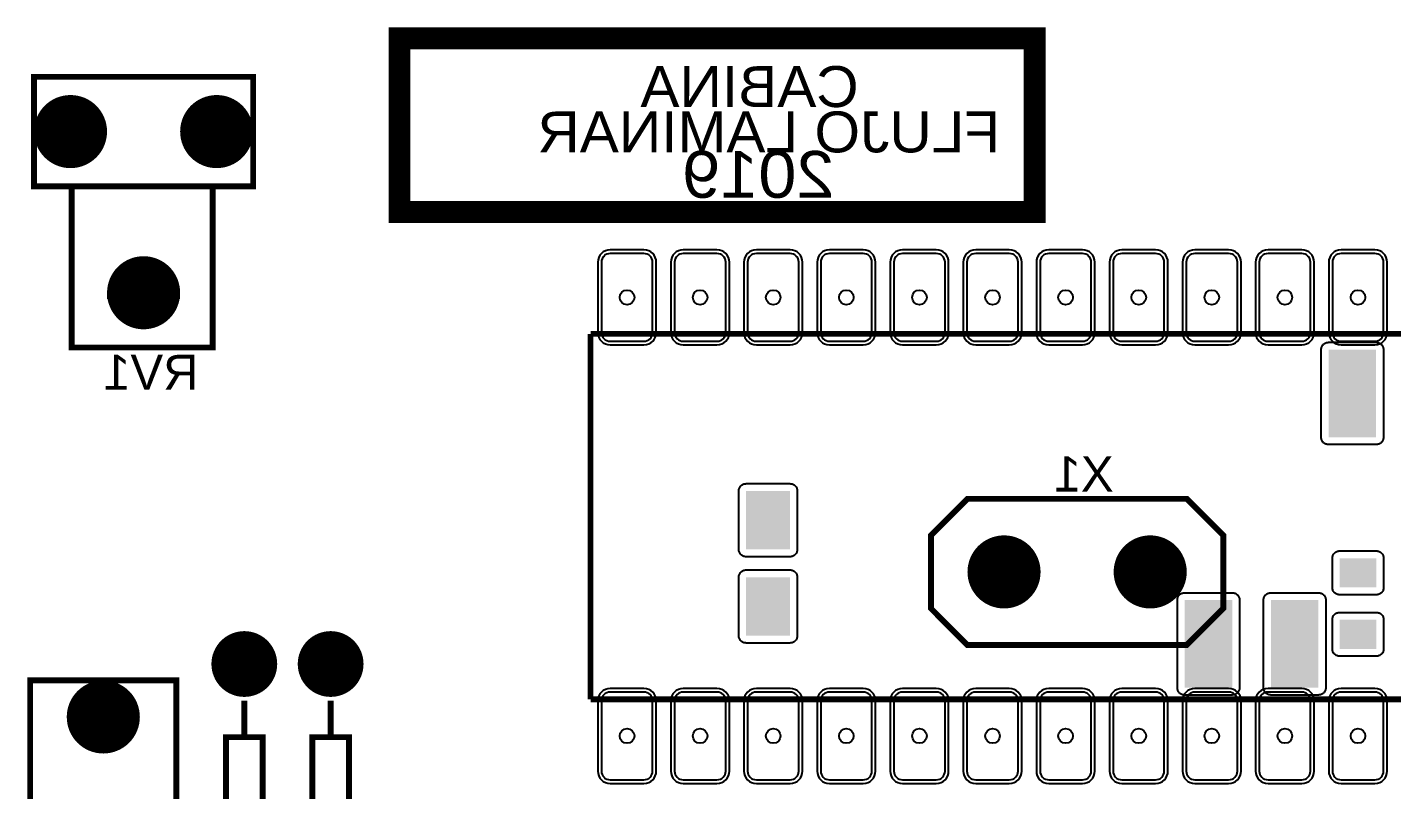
# Model space of a CAD drawing. Header units: inches. Extents: x -2.86 to 2.86, y -1.73 to 1.73.
# Drawn here: x -0.878 to 0.989, y -0.551 to 0.491 of the extents above; entities that cross this region are included whole.
import ezdxf

# ---------------------------------------------------------------- set-up
doc = ezdxf.new("R2010")
doc.units = ezdxf.units.IN
doc.layers.get('0').update_dxf_attribs({"linetype": 'CONTINUOUS'})

# ---------------------------------------------------------------- blocks, each defined once
blk = doc.blocks.new('RPAD')
blk.add_trace([(-0.5, -0.5), (-0.5, 0.5), (0.5, -0.5), (0.5, 0.5)])
blk = doc.blocks.new('EPAD')
at = {"const_width": 0.5}
blk.add_lwpolyline([(-0.25, 0, 1), (0.25, 0, 1)], format="xyb", close=True, dxfattribs=at)

msp = doc.modelspace()

# ---------------------------------------------------------------- linework, layer by layer
for points, const_width in [([(-0.368409, 0.238724), (0.50074, 0.238724), (0.50074, 0.476496), (-0.368409, 0.476496), (-0.368409, 0.238724)], 0.03), ([(-0.368409, 0.238724), (0.50074, 0.238724), (0.50074, 0.476496), (-0.368409, 0.476496), (-0.368409, 0.238724)], 0.03), ([(-0.368409, 0.238724), (0.50074, 0.238724), (0.50074, 0.476496), (-0.368409, 0.476496), (-0.368409, 0.238724)], 0.03), ([(-0.868504, 0.273819), (-0.568504, 0.273819), (-0.568504, 0.423819), (-0.868504, 0.423819), (-0.868504, 0.273819)], 0.008), ([(-0.868504, 0.273819), (-0.568504, 0.273819), (-0.568504, 0.423819), (-0.868504, 0.423819), (-0.868504, 0.273819)], 0.008), ([(-0.868504, 0.273819), (-0.568504, 0.273819), (-0.568504, 0.423819), (-0.868504, 0.423819), (-0.868504, 0.273819)], 0.008), ([(-0.816929, 0.053543), (-0.624016, 0.053543), (-0.624016, 0.274016), (-0.816929, 0.274016), (-0.816929, 0.053543)], 0.008), ([(-0.816929, 0.053543), (-0.624016, 0.053543), (-0.624016, 0.274016), (-0.816929, 0.274016), (-0.816929, 0.053543)], 0.008), ([(-0.816929, 0.053543), (-0.624016, 0.053543), (-0.624016, 0.274016), (-0.816929, 0.274016), (-0.816929, 0.053543)], 0.008), ([(-0.768504, 0.123819), (-0.668504, 0.123819)], 0.008), ([(-0.768504, 0.123819), (-0.668504, 0.123819)], 0.008), ([(-0.768504, 0.123819), (-0.668504, 0.123819)], 0.008), ([(-0.107087, 0.072047), (-0.107087, -0.427953)], 0.008), ([(1.892913, 0.072047), (-0.107087, 0.072047)], 0.008), ([(-0.107087, 0.072047), (-0.107087, -0.427953)], 0.008), ([(1.892913, 0.072047), (-0.107087, 0.072047)], 0.008), ([(-0.107087, 0.072047), (-0.107087, -0.427953)], 0.008), ([(1.892913, 0.072047), (-0.107087, 0.072047)], 0.008), ([(0.708661, -0.153543), (0.408661, -0.153543), (0.358661, -0.203543), (0.358661, -0.303543), (0.408661, -0.353543), (0.708661, -0.353543), (0.758661, -0.303543), (0.758661, -0.203543), (0.708661, -0.153543)], 0.008), ([(0.708661, -0.153543), (0.408661, -0.153543), (0.358661, -0.203543), (0.358661, -0.303543), (0.408661, -0.353543), (0.708661, -0.353543), (0.758661, -0.303543), (0.758661, -0.203543), (0.708661, -0.153543)], 0.008), ([(0.708661, -0.153543), (0.408661, -0.153543), (0.358661, -0.203543), (0.358661, -0.303543), (0.408661, -0.353543), (0.708661, -0.353543), (0.758661, -0.303543), (0.758661, -0.203543), (0.708661, -0.153543)], 0.008), ([(-0.873622, -0.901969), (-0.673622, -0.901969), (-0.673622, -0.401969), (-0.873622, -0.401969), (-0.873622, -0.901969)], 0.008), ([(-0.873622, -0.901969), (-0.673622, -0.901969), (-0.673622, -0.401969), (-0.873622, -0.401969), (-0.873622, -0.901969)], 0.008), ([(-0.873622, -0.901969), (-0.673622, -0.901969), (-0.673622, -0.401969), (-0.873622, -0.401969), (-0.873622, -0.901969)], 0.008), ([(-0.580709, -0.429528), (-0.580709, -0.479528)], 0.008), ([(-0.580709, -0.429528), (-0.580709, -0.479528)], 0.008), ([(-0.580709, -0.429528), (-0.580709, -0.479528)], 0.008), ([(-0.462598, -0.479528), (-0.462598, -0.429528)], 0.008), ([(-0.462598, -0.479528), (-0.462598, -0.429528)], 0.008), ([(-0.462598, -0.479528), (-0.462598, -0.429528)], 0.008), ([(1.892913, -0.427953), (-0.107087, -0.427953)], 0.008), ([(1.892913, -0.427953), (-0.107087, -0.427953)], 0.008), ([(1.892913, -0.427953), (-0.107087, -0.427953)], 0.008), ([(-0.605709, -0.779528), (-0.555709, -0.779528), (-0.555709, -0.479528), (-0.605709, -0.479528), (-0.605709, -0.779528)], 0.008), ([(-0.605709, -0.779528), (-0.555709, -0.779528), (-0.555709, -0.479528), (-0.605709, -0.479528), (-0.605709, -0.779528)], 0.008), ([(-0.605709, -0.779528), (-0.555709, -0.779528), (-0.555709, -0.479528), (-0.605709, -0.479528), (-0.605709, -0.779528)], 0.008), ([(-0.487598, -0.779528), (-0.437598, -0.779528), (-0.437598, -0.479528), (-0.487598, -0.479528), (-0.487598, -0.779528)], 0.008), ([(-0.487598, -0.779528), (-0.437598, -0.779528), (-0.437598, -0.479528), (-0.487598, -0.479528), (-0.487598, -0.779528)], 0.008), ([(-0.487598, -0.779528), (-0.437598, -0.779528), (-0.437598, -0.479528), (-0.487598, -0.479528), (-0.487598, -0.779528)], 0.008)]:
    msp.add_lwpolyline(points, dxfattribs=dict(const_width=const_width))
for points in [[(-0.080087, 0.057047), (-0.034087, 0.057047), (-0.030611, 0.057385), (-0.027396, 0.058359), (-0.024506, 0.059905), (-0.022001, 0.061961), (-0.019944, 0.064466), (-0.018398, 0.067357), (-0.017425, 0.070571), (-0.017087, 0.074047), (-0.017087, 0.170047), (-0.017425, 0.173523), (-0.018398, 0.176737), (-0.019944, 0.179628), (-0.022001, 0.182133), (-0.024506, 0.18419), (-0.027396, 0.185736), (-0.030611, 0.186709), (-0.034087, 0.187047), (-0.080087, 0.187047), (-0.083563, 0.186709), (-0.086777, 0.185736), (-0.089668, 0.18419), (-0.092172, 0.182133), (-0.094229, 0.179628), (-0.095775, 0.176737), (-0.096748, 0.173523), (-0.097087, 0.170047), (-0.097087, 0.074047), (-0.096748, 0.070571), (-0.095775, 0.067357), (-0.094229, 0.064466), (-0.092172, 0.061961), (-0.089668, 0.059905), (-0.086777, 0.058359), (-0.083563, 0.057385), (-0.080087, 0.057047)], [(0.019913, 0.057047), (0.065913, 0.057047), (0.069389, 0.057385), (0.072604, 0.058359), (0.075494, 0.059905), (0.077999, 0.061961), (0.080056, 0.064466), (0.081602, 0.067357), (0.082575, 0.070571), (0.082913, 0.074047), (0.082913, 0.170047), (0.082575, 0.173523), (0.081602, 0.176737), (0.080056, 0.179628), (0.077999, 0.182133), (0.075494, 0.18419), (0.072604, 0.185736), (0.069389, 0.186709), (0.065913, 0.187047), (0.019913, 0.187047), (0.016437, 0.186709), (0.013223, 0.185736), (0.010332, 0.18419), (0.007828, 0.182133), (0.005771, 0.179628), (0.004225, 0.176737), (0.003252, 0.173523), (0.002913, 0.170047), (0.002913, 0.074047), (0.003252, 0.070571), (0.004225, 0.067357), (0.005771, 0.064466), (0.007828, 0.061961), (0.010332, 0.059905), (0.013223, 0.058359), (0.016437, 0.057385), (0.019913, 0.057047)], [(0.119913, 0.057047), (0.165913, 0.057047), (0.169389, 0.057385), (0.172604, 0.058359), (0.175494, 0.059905), (0.177999, 0.061961), (0.180056, 0.064466), (0.181602, 0.067357), (0.182575, 0.070571), (0.182913, 0.074047), (0.182913, 0.170047), (0.182575, 0.173523), (0.181602, 0.176737), (0.180056, 0.179628), (0.177999, 0.182133), (0.175494, 0.18419), (0.172604, 0.185736), (0.169389, 0.186709), (0.165913, 0.187047), (0.119913, 0.187047), (0.116437, 0.186709), (0.113223, 0.185736), (0.110332, 0.18419), (0.107828, 0.182133), (0.105771, 0.179628), (0.104225, 0.176737), (0.103252, 0.173523), (0.102913, 0.170047), (0.102913, 0.074047), (0.103252, 0.070571), (0.104225, 0.067357), (0.105771, 0.064466), (0.107828, 0.061961), (0.110332, 0.059905), (0.113223, 0.058359), (0.116437, 0.057385), (0.119913, 0.057047)], [(0.219913, 0.057047), (0.265913, 0.057047), (0.269389, 0.057385), (0.272604, 0.058359), (0.275494, 0.059905), (0.277999, 0.061961), (0.280056, 0.064466), (0.281602, 0.067357), (0.282575, 0.070571), (0.282913, 0.074047), (0.282913, 0.170047), (0.282575, 0.173523), (0.281602, 0.176737), (0.280056, 0.179628), (0.277999, 0.182133), (0.275494, 0.18419), (0.272604, 0.185736), (0.269389, 0.186709), (0.265913, 0.187047), (0.219913, 0.187047), (0.216437, 0.186709), (0.213223, 0.185736), (0.210332, 0.18419), (0.207828, 0.182133), (0.205771, 0.179628), (0.204225, 0.176737), (0.203252, 0.173523), (0.202913, 0.170047), (0.202913, 0.074047), (0.203252, 0.070571), (0.204225, 0.067357), (0.205771, 0.064466), (0.207828, 0.061961), (0.210332, 0.059905), (0.213223, 0.058359), (0.216437, 0.057385), (0.219913, 0.057047)], [(0.319913, 0.057047), (0.365913, 0.057047), (0.369389, 0.057385), (0.372604, 0.058359), (0.375494, 0.059905), (0.377999, 0.061961), (0.380056, 0.064466), (0.381602, 0.067357), (0.382575, 0.070571), (0.382913, 0.074047), (0.382913, 0.170047), (0.382575, 0.173523), (0.381602, 0.176737), (0.380056, 0.179628), (0.377999, 0.182133), (0.375494, 0.18419), (0.372604, 0.185736), (0.369389, 0.186709), (0.365913, 0.187047), (0.319913, 0.187047), (0.316437, 0.186709), (0.313223, 0.185736), (0.310332, 0.18419), (0.307828, 0.182133), (0.305771, 0.179628), (0.304225, 0.176737), (0.303252, 0.173523), (0.302913, 0.170047), (0.302913, 0.074047), (0.303252, 0.070571), (0.304225, 0.067357), (0.305771, 0.064466), (0.307828, 0.061961), (0.310332, 0.059905), (0.313223, 0.058359), (0.316437, 0.057385), (0.319913, 0.057047)], [(0.419913, 0.057047), (0.465913, 0.057047), (0.469389, 0.057385), (0.472604, 0.058359), (0.475494, 0.059905), (0.477999, 0.061961), (0.480056, 0.064466), (0.481602, 0.067357), (0.482575, 0.070571), (0.482913, 0.074047), (0.482913, 0.170047), (0.482575, 0.173523), (0.481602, 0.176737), (0.480056, 0.179628), (0.477999, 0.182133), (0.475494, 0.18419), (0.472604, 0.185736), (0.469389, 0.186709), (0.465913, 0.187047), (0.419913, 0.187047), (0.416437, 0.186709), (0.413223, 0.185736), (0.410332, 0.18419), (0.407828, 0.182133), (0.405771, 0.179628), (0.404225, 0.176737), (0.403252, 0.173523), (0.402913, 0.170047), (0.402913, 0.074047), (0.403252, 0.070571), (0.404225, 0.067357), (0.405771, 0.064466), (0.407828, 0.061961), (0.410332, 0.059905), (0.413223, 0.058359), (0.416437, 0.057385), (0.419913, 0.057047)], [(0.519913, 0.057047), (0.565913, 0.057047), (0.569389, 0.057385), (0.572604, 0.058359), (0.575494, 0.059905), (0.577999, 0.061961), (0.580056, 0.064466), (0.581602, 0.067357), (0.582575, 0.070571), (0.582913, 0.074047), (0.582913, 0.170047), (0.582575, 0.173523), (0.581602, 0.176737), (0.580056, 0.179628), (0.577999, 0.182133), (0.575494, 0.18419), (0.572604, 0.185736), (0.569389, 0.186709), (0.565913, 0.187047), (0.519913, 0.187047), (0.516437, 0.186709), (0.513223, 0.185736), (0.510332, 0.18419), (0.507828, 0.182133), (0.505771, 0.179628), (0.504225, 0.176737), (0.503252, 0.173523), (0.502913, 0.170047), (0.502913, 0.074047), (0.503252, 0.070571), (0.504225, 0.067357), (0.505771, 0.064466), (0.507828, 0.061961), (0.510332, 0.059905), (0.513223, 0.058359), (0.516437, 0.057385), (0.519913, 0.057047)], [(0.619913, 0.057047), (0.665913, 0.057047), (0.669389, 0.057385), (0.672604, 0.058359), (0.675494, 0.059905), (0.677999, 0.061961), (0.680056, 0.064466), (0.681602, 0.067357), (0.682575, 0.070571), (0.682913, 0.074047), (0.682913, 0.170047), (0.682575, 0.173523), (0.681602, 0.176737), (0.680056, 0.179628), (0.677999, 0.182133), (0.675494, 0.18419), (0.672604, 0.185736), (0.669389, 0.186709), (0.665913, 0.187047), (0.619913, 0.187047), (0.616437, 0.186709), (0.613223, 0.185736), (0.610332, 0.18419), (0.607828, 0.182133), (0.605771, 0.179628), (0.604225, 0.176737), (0.603252, 0.173523), (0.602913, 0.170047), (0.602913, 0.074047), (0.603252, 0.070571), (0.604225, 0.067357), (0.605771, 0.064466), (0.607828, 0.061961), (0.610332, 0.059905), (0.613223, 0.058359), (0.616437, 0.057385), (0.619913, 0.057047)], [(0.719913, 0.057047), (0.765913, 0.057047), (0.769389, 0.057385), (0.772604, 0.058359), (0.775494, 0.059905), (0.777999, 0.061961), (0.780056, 0.064466), (0.781602, 0.067357), (0.782575, 0.070571), (0.782913, 0.074047), (0.782913, 0.170047), (0.782575, 0.173523), (0.781602, 0.176737), (0.780056, 0.179628), (0.777999, 0.182133), (0.775494, 0.18419), (0.772604, 0.185736), (0.769389, 0.186709), (0.765913, 0.187047), (0.719913, 0.187047), (0.716437, 0.186709), (0.713223, 0.185736), (0.710332, 0.18419), (0.707828, 0.182133), (0.705771, 0.179628), (0.704225, 0.176737), (0.703252, 0.173523), (0.702913, 0.170047), (0.702913, 0.074047), (0.703252, 0.070571), (0.704225, 0.067357), (0.705771, 0.064466), (0.707828, 0.061961), (0.710332, 0.059905), (0.713223, 0.058359), (0.716437, 0.057385), (0.719913, 0.057047)], [(0.819913, 0.057047), (0.865913, 0.057047), (0.869389, 0.057385), (0.872604, 0.058359), (0.875494, 0.059905), (0.877999, 0.061961), (0.880056, 0.064466), (0.881602, 0.067357), (0.882575, 0.070571), (0.882913, 0.074047), (0.882913, 0.170047), (0.882575, 0.173523), (0.881602, 0.176737), (0.880056, 0.179628), (0.877999, 0.182133), (0.875494, 0.18419), (0.872604, 0.185736), (0.869389, 0.186709), (0.865913, 0.187047), (0.819913, 0.187047), (0.816437, 0.186709), (0.813223, 0.185736), (0.810332, 0.18419), (0.807828, 0.182133), (0.805771, 0.179628), (0.804225, 0.176737), (0.803252, 0.173523), (0.802913, 0.170047), (0.802913, 0.074047), (0.803252, 0.070571), (0.804225, 0.067357), (0.805771, 0.064466), (0.807828, 0.061961), (0.810332, 0.059905), (0.813223, 0.058359), (0.816437, 0.057385), (0.819913, 0.057047)], [(0.919913, 0.057047), (0.965913, 0.057047), (0.969389, 0.057385), (0.972604, 0.058359), (0.975494, 0.059905), (0.977999, 0.061961), (0.980056, 0.064466), (0.981602, 0.067357), (0.982575, 0.070571), (0.982913, 0.074047), (0.982913, 0.170047), (0.982575, 0.173523), (0.981602, 0.176737), (0.980056, 0.179628), (0.977999, 0.182133), (0.975494, 0.18419), (0.972604, 0.185736), (0.969389, 0.186709), (0.965913, 0.187047), (0.919913, 0.187047), (0.916437, 0.186709), (0.913223, 0.185736), (0.910332, 0.18419), (0.907828, 0.182133), (0.905771, 0.179628), (0.904225, 0.176737), (0.903252, 0.173523), (0.902913, 0.170047), (0.902913, 0.074047), (0.903252, 0.070571), (0.904225, 0.067357), (0.905771, 0.064466), (0.907828, 0.061961), (0.910332, 0.059905), (0.913223, 0.058359), (0.916437, 0.057385), (0.919913, 0.057047)], [(-0.080087, 0.062047), (-0.034087, 0.062047), (-0.031633, 0.062286), (-0.029364, 0.062973), (-0.027324, 0.064064), (-0.025556, 0.065516), (-0.024104, 0.067284), (-0.023013, 0.069324), (-0.022326, 0.071594), (-0.022087, 0.074047), (-0.022087, 0.170047), (-0.022326, 0.172501), (-0.023013, 0.17477), (-0.024104, 0.17681), (-0.025556, 0.178578), (-0.027324, 0.18003), (-0.029364, 0.181122), (-0.031633, 0.181809), (-0.034087, 0.182047), (-0.080087, 0.182047), (-0.08254, 0.181809), (-0.084809, 0.181122), (-0.08685, 0.18003), (-0.088618, 0.178578), (-0.090069, 0.17681), (-0.091161, 0.17477), (-0.091848, 0.172501), (-0.092087, 0.170047), (-0.092087, 0.074047), (-0.091848, 0.071594), (-0.091161, 0.069324), (-0.090069, 0.067284), (-0.088618, 0.065516), (-0.08685, 0.064064), (-0.084809, 0.062973), (-0.08254, 0.062286), (-0.080087, 0.062047)], [(0.019913, 0.062047), (0.065913, 0.062047), (0.068367, 0.062286), (0.070636, 0.062973), (0.072676, 0.064064), (0.074444, 0.065516), (0.075896, 0.067284), (0.076987, 0.069324), (0.077674, 0.071594), (0.077913, 0.074047), (0.077913, 0.170047), (0.077674, 0.172501), (0.076987, 0.17477), (0.075896, 0.17681), (0.074444, 0.178578), (0.072676, 0.18003), (0.070636, 0.181122), (0.068367, 0.181809), (0.065913, 0.182047), (0.019913, 0.182047), (0.01746, 0.181809), (0.015191, 0.181122), (0.01315, 0.18003), (0.011382, 0.178578), (0.009931, 0.17681), (0.008839, 0.17477), (0.008152, 0.172501), (0.007913, 0.170047), (0.007913, 0.074047), (0.008152, 0.071594), (0.008839, 0.069324), (0.009931, 0.067284), (0.011382, 0.065516), (0.01315, 0.064064), (0.015191, 0.062973), (0.01746, 0.062286), (0.019913, 0.062047)], [(0.119913, 0.062047), (0.165913, 0.062047), (0.168367, 0.062286), (0.170636, 0.062973), (0.172676, 0.064064), (0.174444, 0.065516), (0.175896, 0.067284), (0.176987, 0.069324), (0.177674, 0.071594), (0.177913, 0.074047), (0.177913, 0.170047), (0.177674, 0.172501), (0.176987, 0.17477), (0.175896, 0.17681), (0.174444, 0.178578), (0.172676, 0.18003), (0.170636, 0.181122), (0.168367, 0.181809), (0.165913, 0.182047), (0.119913, 0.182047), (0.11746, 0.181809), (0.115191, 0.181122), (0.11315, 0.18003), (0.111382, 0.178578), (0.109931, 0.17681), (0.108839, 0.17477), (0.108152, 0.172501), (0.107913, 0.170047), (0.107913, 0.074047), (0.108152, 0.071594), (0.108839, 0.069324), (0.109931, 0.067284), (0.111382, 0.065516), (0.11315, 0.064064), (0.115191, 0.062973), (0.11746, 0.062286), (0.119913, 0.062047)], [(0.219913, 0.062047), (0.265913, 0.062047), (0.268367, 0.062286), (0.270636, 0.062973), (0.272676, 0.064064), (0.274444, 0.065516), (0.275896, 0.067284), (0.276987, 0.069324), (0.277674, 0.071594), (0.277913, 0.074047), (0.277913, 0.170047), (0.277674, 0.172501), (0.276987, 0.17477), (0.275896, 0.17681), (0.274444, 0.178578), (0.272676, 0.18003), (0.270636, 0.181122), (0.268367, 0.181809), (0.265913, 0.182047), (0.219913, 0.182047), (0.21746, 0.181809), (0.215191, 0.181122), (0.21315, 0.18003), (0.211382, 0.178578), (0.209931, 0.17681), (0.208839, 0.17477), (0.208152, 0.172501), (0.207913, 0.170047), (0.207913, 0.074047), (0.208152, 0.071594), (0.208839, 0.069324), (0.209931, 0.067284), (0.211382, 0.065516), (0.21315, 0.064064), (0.215191, 0.062973), (0.21746, 0.062286), (0.219913, 0.062047)], [(0.319913, 0.062047), (0.365913, 0.062047), (0.368367, 0.062286), (0.370636, 0.062973), (0.372676, 0.064064), (0.374444, 0.065516), (0.375896, 0.067284), (0.376987, 0.069324), (0.377674, 0.071594), (0.377913, 0.074047), (0.377913, 0.170047), (0.377674, 0.172501), (0.376987, 0.17477), (0.375896, 0.17681), (0.374444, 0.178578), (0.372676, 0.18003), (0.370636, 0.181122), (0.368367, 0.181809), (0.365913, 0.182047), (0.319913, 0.182047), (0.31746, 0.181809), (0.315191, 0.181122), (0.31315, 0.18003), (0.311382, 0.178578), (0.309931, 0.17681), (0.308839, 0.17477), (0.308152, 0.172501), (0.307913, 0.170047), (0.307913, 0.074047), (0.308152, 0.071594), (0.308839, 0.069324), (0.309931, 0.067284), (0.311382, 0.065516), (0.31315, 0.064064), (0.315191, 0.062973), (0.31746, 0.062286), (0.319913, 0.062047)], [(0.419913, 0.062047), (0.465913, 0.062047), (0.468367, 0.062286), (0.470636, 0.062973), (0.472676, 0.064064), (0.474444, 0.065516), (0.475896, 0.067284), (0.476987, 0.069324), (0.477674, 0.071594), (0.477913, 0.074047), (0.477913, 0.170047), (0.477674, 0.172501), (0.476987, 0.17477), (0.475896, 0.17681), (0.474444, 0.178578), (0.472676, 0.18003), (0.470636, 0.181122), (0.468367, 0.181809), (0.465913, 0.182047), (0.419913, 0.182047), (0.41746, 0.181809), (0.415191, 0.181122), (0.41315, 0.18003), (0.411382, 0.178578), (0.409931, 0.17681), (0.408839, 0.17477), (0.408152, 0.172501), (0.407913, 0.170047), (0.407913, 0.074047), (0.408152, 0.071594), (0.408839, 0.069324), (0.409931, 0.067284), (0.411382, 0.065516), (0.41315, 0.064064), (0.415191, 0.062973), (0.41746, 0.062286), (0.419913, 0.062047)], [(0.519913, 0.062047), (0.565913, 0.062047), (0.568367, 0.062286), (0.570636, 0.062973), (0.572676, 0.064064), (0.574444, 0.065516), (0.575896, 0.067284), (0.576987, 0.069324), (0.577674, 0.071594), (0.577913, 0.074047), (0.577913, 0.170047), (0.577674, 0.172501), (0.576987, 0.17477), (0.575896, 0.17681), (0.574444, 0.178578), (0.572676, 0.18003), (0.570636, 0.181122), (0.568367, 0.181809), (0.565913, 0.182047), (0.519913, 0.182047), (0.51746, 0.181809), (0.515191, 0.181122), (0.51315, 0.18003), (0.511382, 0.178578), (0.509931, 0.17681), (0.508839, 0.17477), (0.508152, 0.172501), (0.507913, 0.170047), (0.507913, 0.074047), (0.508152, 0.071594), (0.508839, 0.069324), (0.509931, 0.067284), (0.511382, 0.065516), (0.51315, 0.064064), (0.515191, 0.062973), (0.51746, 0.062286), (0.519913, 0.062047)], [(0.619913, 0.062047), (0.665913, 0.062047), (0.668367, 0.062286), (0.670636, 0.062973), (0.672676, 0.064064), (0.674444, 0.065516), (0.675896, 0.067284), (0.676987, 0.069324), (0.677674, 0.071594), (0.677913, 0.074047), (0.677913, 0.170047), (0.677674, 0.172501), (0.676987, 0.17477), (0.675896, 0.17681), (0.674444, 0.178578), (0.672676, 0.18003), (0.670636, 0.181122), (0.668367, 0.181809), (0.665913, 0.182047), (0.619913, 0.182047), (0.61746, 0.181809), (0.615191, 0.181122), (0.61315, 0.18003), (0.611382, 0.178578), (0.609931, 0.17681), (0.608839, 0.17477), (0.608152, 0.172501), (0.607913, 0.170047), (0.607913, 0.074047), (0.608152, 0.071594), (0.608839, 0.069324), (0.609931, 0.067284), (0.611382, 0.065516), (0.61315, 0.064064), (0.615191, 0.062973), (0.61746, 0.062286), (0.619913, 0.062047)], [(0.719913, 0.062047), (0.765913, 0.062047), (0.768367, 0.062286), (0.770636, 0.062973), (0.772676, 0.064064), (0.774444, 0.065516), (0.775896, 0.067284), (0.776987, 0.069324), (0.777674, 0.071594), (0.777913, 0.074047), (0.777913, 0.170047), (0.777674, 0.172501), (0.776987, 0.17477), (0.775896, 0.17681), (0.774444, 0.178578), (0.772676, 0.18003), (0.770636, 0.181122), (0.768367, 0.181809), (0.765913, 0.182047), (0.719913, 0.182047), (0.71746, 0.181809), (0.715191, 0.181122), (0.71315, 0.18003), (0.711382, 0.178578), (0.709931, 0.17681), (0.708839, 0.17477), (0.708152, 0.172501), (0.707913, 0.170047), (0.707913, 0.074047), (0.708152, 0.071594), (0.708839, 0.069324), (0.709931, 0.067284), (0.711382, 0.065516), (0.71315, 0.064064), (0.715191, 0.062973), (0.71746, 0.062286), (0.719913, 0.062047)], [(0.819913, 0.062047), (0.865913, 0.062047), (0.868367, 0.062286), (0.870636, 0.062973), (0.872676, 0.064064), (0.874444, 0.065516), (0.875896, 0.067284), (0.876987, 0.069324), (0.877674, 0.071594), (0.877913, 0.074047), (0.877913, 0.170047), (0.877674, 0.172501), (0.876987, 0.17477), (0.875896, 0.17681), (0.874444, 0.178578), (0.872676, 0.18003), (0.870636, 0.181122), (0.868367, 0.181809), (0.865913, 0.182047), (0.819913, 0.182047), (0.81746, 0.181809), (0.815191, 0.181122), (0.81315, 0.18003), (0.811382, 0.178578), (0.809931, 0.17681), (0.808839, 0.17477), (0.808152, 0.172501), (0.807913, 0.170047), (0.807913, 0.074047), (0.808152, 0.071594), (0.808839, 0.069324), (0.809931, 0.067284), (0.811382, 0.065516), (0.81315, 0.064064), (0.815191, 0.062973), (0.81746, 0.062286), (0.819913, 0.062047)], [(0.919913, 0.062047), (0.965913, 0.062047), (0.968367, 0.062286), (0.970636, 0.062973), (0.972676, 0.064064), (0.974444, 0.065516), (0.975896, 0.067284), (0.976987, 0.069324), (0.977674, 0.071594), (0.977913, 0.074047), (0.977913, 0.170047), (0.977674, 0.172501), (0.976987, 0.17477), (0.975896, 0.17681), (0.974444, 0.178578), (0.972676, 0.18003), (0.970636, 0.181122), (0.968367, 0.181809), (0.965913, 0.182047), (0.919913, 0.182047), (0.91746, 0.181809), (0.915191, 0.181122), (0.91315, 0.18003), (0.911382, 0.178578), (0.909931, 0.17681), (0.908839, 0.17477), (0.908152, 0.172501), (0.907913, 0.170047), (0.907913, 0.074047), (0.908152, 0.071594), (0.908839, 0.069324), (0.909931, 0.067284), (0.911382, 0.065516), (0.91315, 0.064064), (0.915191, 0.062973), (0.91746, 0.062286), (0.919913, 0.062047)], [(0.90265, 0.060551), (0.96765, 0.060551), (0.968689, 0.060501), (0.969694, 0.060352), (0.970661, 0.06011), (0.971585, 0.05978), (0.972461, 0.059365), (0.973285, 0.05887), (0.974053, 0.058301), (0.974759, 0.057661), (0.975399, 0.056954), (0.975969, 0.056187), (0.976463, 0.055363), (0.976878, 0.054487), (0.977209, 0.053563), (0.977451, 0.052596), (0.977599, 0.051591), (0.97765, 0.050551), (0.97765, -0.069449), (0.977599, -0.070488), (0.977451, -0.071493), (0.977209, -0.07246), (0.976878, -0.073384), (0.976463, -0.074261), (0.975969, -0.075085), (0.975399, -0.075852), (0.974759, -0.076558), (0.974053, -0.077198), (0.973285, -0.077768), (0.972461, -0.078263), (0.971585, -0.078677), (0.970661, -0.079008), (0.969694, -0.07925), (0.968689, -0.079398), (0.96765, -0.079449), (0.90265, -0.079449), (0.90161, -0.079398), (0.900605, -0.07925), (0.899638, -0.079008), (0.898714, -0.078677), (0.897838, -0.078263), (0.897014, -0.077768), (0.896246, -0.077198), (0.89554, -0.076558), (0.8949, -0.075852), (0.894331, -0.075085), (0.893836, -0.074261), (0.893421, -0.073384), (0.893091, -0.07246), (0.892848, -0.071493), (0.8927, -0.070488), (0.89265, -0.069449), (0.89265, 0.050551), (0.8927, 0.051591), (0.892848, 0.052596), (0.893091, 0.053563), (0.893421, 0.054487), (0.893836, 0.055363), (0.894331, 0.056187), (0.8949, 0.056954), (0.89554, 0.057661), (0.896246, 0.058301), (0.897014, 0.05887), (0.897838, 0.059365), (0.898714, 0.05978), (0.899638, 0.06011), (0.900605, 0.060352), (0.90161, 0.060501), (0.90265, 0.060551)], [(0.165827, -0.232787), (0.105827, -0.232787), (0.104787, -0.232737), (0.103782, -0.232589), (0.102815, -0.232346), (0.101891, -0.232016), (0.101015, -0.231601), (0.100191, -0.231106), (0.099423, -0.230537), (0.098717, -0.229897), (0.098077, -0.229191), (0.097508, -0.228423), (0.097013, -0.227599), (0.096598, -0.226723), (0.096268, -0.225799), (0.096026, -0.224832), (0.095877, -0.223827), (0.095827, -0.222787), (0.095827, -0.142787), (0.095877, -0.141748), (0.096026, -0.140743), (0.096268, -0.139776), (0.096598, -0.138852), (0.097013, -0.137976), (0.097508, -0.137152), (0.098077, -0.136384), (0.098717, -0.135678), (0.099423, -0.135038), (0.100191, -0.134469), (0.101015, -0.133974), (0.101891, -0.133559), (0.102815, -0.133228), (0.103782, -0.132986), (0.104787, -0.132838), (0.105827, -0.132787), (0.165827, -0.132787), (0.166866, -0.132838), (0.167871, -0.132986), (0.168838, -0.133228), (0.169762, -0.133559), (0.170639, -0.133974), (0.171463, -0.134469), (0.17223, -0.135038), (0.172936, -0.135678), (0.173576, -0.136384), (0.174146, -0.137152), (0.17464, -0.137976), (0.175055, -0.138852), (0.175386, -0.139776), (0.175628, -0.140743), (0.175776, -0.141748), (0.175827, -0.142787), (0.175827, -0.222787), (0.175776, -0.223827), (0.175628, -0.224832), (0.175386, -0.225799), (0.175055, -0.226723), (0.17464, -0.227599), (0.174146, -0.228423), (0.173576, -0.229191), (0.172936, -0.229897), (0.17223, -0.230537), (0.171463, -0.231106), (0.170639, -0.231601), (0.169762, -0.232016), (0.168838, -0.232346), (0.167871, -0.232589), (0.166866, -0.232737), (0.165827, -0.232787)], [(0.907913, -0.27485), (0.907913, -0.23485), (0.907964, -0.233811), (0.908112, -0.232806), (0.908354, -0.231839), (0.908685, -0.230915), (0.9091, -0.230039), (0.909594, -0.229215), (0.910164, -0.228447), (0.910804, -0.227741), (0.91151, -0.227101), (0.912278, -0.226531), (0.913102, -0.226037), (0.913978, -0.225622), (0.914902, -0.225291), (0.915869, -0.225049), (0.916874, -0.224901), (0.917913, -0.22485), (0.967913, -0.22485), (0.968953, -0.224901), (0.969958, -0.225049), (0.970925, -0.225291), (0.971849, -0.225622), (0.972725, -0.226037), (0.973549, -0.226531), (0.974317, -0.227101), (0.975023, -0.227741), (0.975663, -0.228447), (0.976232, -0.229215), (0.976727, -0.230039), (0.977142, -0.230915), (0.977472, -0.231839), (0.977715, -0.232806), (0.977863, -0.233811), (0.977913, -0.23485), (0.977913, -0.27485), (0.977863, -0.27589), (0.977715, -0.276895), (0.977472, -0.277862), (0.977142, -0.278786), (0.976727, -0.279662), (0.976232, -0.280486), (0.975663, -0.281254), (0.975023, -0.28196), (0.974317, -0.2826), (0.973549, -0.283169), (0.972725, -0.283664), (0.971849, -0.284079), (0.970925, -0.284409), (0.969958, -0.284652), (0.968953, -0.2848), (0.967913, -0.28485), (0.917913, -0.28485), (0.916874, -0.2848), (0.915869, -0.284652), (0.914902, -0.284409), (0.913978, -0.284079), (0.913102, -0.283664), (0.912278, -0.283169), (0.91151, -0.2826), (0.910804, -0.28196), (0.910164, -0.281254), (0.909594, -0.280486), (0.9091, -0.279662), (0.908685, -0.278786), (0.908354, -0.277862), (0.908112, -0.276895), (0.907964, -0.27589), (0.907913, -0.27485)], [(0.165827, -0.350787), (0.105827, -0.350787), (0.104787, -0.350737), (0.103782, -0.350589), (0.102815, -0.350346), (0.101891, -0.350016), (0.101015, -0.349601), (0.100191, -0.349106), (0.099423, -0.348537), (0.098717, -0.347897), (0.098077, -0.347191), (0.097508, -0.346423), (0.097013, -0.345599), (0.096598, -0.344723), (0.096268, -0.343799), (0.096026, -0.342832), (0.095877, -0.341827), (0.095827, -0.340787), (0.095827, -0.260787), (0.095877, -0.259748), (0.096026, -0.258743), (0.096268, -0.257776), (0.096598, -0.256852), (0.097013, -0.255976), (0.097508, -0.255152), (0.098077, -0.254384), (0.098717, -0.253678), (0.099423, -0.253038), (0.100191, -0.252469), (0.101015, -0.251974), (0.101891, -0.251559), (0.102815, -0.251228), (0.103782, -0.250986), (0.104787, -0.250838), (0.105827, -0.250787), (0.165827, -0.250787), (0.166866, -0.250838), (0.167871, -0.250986), (0.168838, -0.251228), (0.169762, -0.251559), (0.170639, -0.251974), (0.171463, -0.252469), (0.17223, -0.253038), (0.172936, -0.253678), (0.173576, -0.254384), (0.174146, -0.255152), (0.17464, -0.255976), (0.175055, -0.256852), (0.175386, -0.257776), (0.175628, -0.258743), (0.175776, -0.259748), (0.175827, -0.260787), (0.175827, -0.340787), (0.175776, -0.341827), (0.175628, -0.342832), (0.175386, -0.343799), (0.175055, -0.344723), (0.17464, -0.345599), (0.174146, -0.346423), (0.173576, -0.347191), (0.172936, -0.347897), (0.17223, -0.348537), (0.171463, -0.349106), (0.170639, -0.349601), (0.169762, -0.350016), (0.168838, -0.350346), (0.167871, -0.350589), (0.166866, -0.350737), (0.165827, -0.350787)], [(0.705799, -0.281969), (0.770799, -0.281969), (0.771839, -0.282019), (0.772844, -0.282167), (0.773811, -0.282409), (0.774735, -0.28274), (0.775611, -0.283155), (0.776435, -0.28365), (0.777203, -0.284219), (0.777909, -0.284859), (0.778549, -0.285565), (0.779118, -0.286333), (0.779613, -0.287157), (0.780028, -0.288033), (0.780358, -0.288957), (0.7806, -0.289924), (0.780749, -0.290929), (0.780799, -0.291969), (0.780799, -0.411969), (0.780749, -0.413008), (0.7806, -0.414013), (0.780358, -0.41498), (0.780028, -0.415904), (0.779613, -0.41678), (0.779118, -0.417604), (0.778549, -0.418372), (0.777909, -0.419078), (0.777203, -0.419718), (0.776435, -0.420287), (0.775611, -0.420782), (0.774735, -0.421197), (0.773811, -0.421528), (0.772844, -0.42177), (0.771839, -0.421918), (0.770799, -0.421969), (0.705799, -0.421969), (0.70476, -0.421918), (0.703755, -0.42177), (0.702788, -0.421528), (0.701864, -0.421197), (0.700987, -0.420782), (0.700163, -0.420287), (0.699396, -0.419718), (0.69869, -0.419078), (0.69805, -0.418372), (0.69748, -0.417604), (0.696986, -0.41678), (0.696571, -0.415904), (0.69624, -0.41498), (0.695998, -0.414013), (0.69585, -0.413008), (0.695799, -0.411969), (0.695799, -0.291969), (0.69585, -0.290929), (0.695998, -0.289924), (0.69624, -0.288957), (0.696571, -0.288033), (0.696986, -0.287157), (0.69748, -0.286333), (0.69805, -0.285565), (0.69869, -0.284859), (0.699396, -0.284219), (0.700163, -0.28365), (0.700987, -0.283155), (0.701864, -0.28274), (0.702788, -0.282409), (0.703755, -0.282167), (0.70476, -0.282019), (0.705799, -0.281969)], [(0.823799, -0.281969), (0.888799, -0.281969), (0.889839, -0.282019), (0.890844, -0.282167), (0.891811, -0.282409), (0.892735, -0.28274), (0.893611, -0.283155), (0.894435, -0.28365), (0.895203, -0.284219), (0.895909, -0.284859), (0.896549, -0.285565), (0.897118, -0.286333), (0.897613, -0.287157), (0.898028, -0.288033), (0.898358, -0.288957), (0.8986, -0.289924), (0.898749, -0.290929), (0.898799, -0.291969), (0.898799, -0.411969), (0.898749, -0.413008), (0.8986, -0.414013), (0.898358, -0.41498), (0.898028, -0.415904), (0.897613, -0.41678), (0.897118, -0.417604), (0.896549, -0.418372), (0.895909, -0.419078), (0.895203, -0.419718), (0.894435, -0.420287), (0.893611, -0.420782), (0.892735, -0.421197), (0.891811, -0.421528), (0.890844, -0.42177), (0.889839, -0.421918), (0.888799, -0.421969), (0.823799, -0.421969), (0.82276, -0.421918), (0.821755, -0.42177), (0.820788, -0.421528), (0.819864, -0.421197), (0.818987, -0.420782), (0.818163, -0.420287), (0.817396, -0.419718), (0.81669, -0.419078), (0.81605, -0.418372), (0.81548, -0.417604), (0.814986, -0.41678), (0.814571, -0.415904), (0.81424, -0.41498), (0.813998, -0.414013), (0.81385, -0.413008), (0.813799, -0.411969), (0.813799, -0.291969), (0.81385, -0.290929), (0.813998, -0.289924), (0.81424, -0.288957), (0.814571, -0.288033), (0.814986, -0.287157), (0.81548, -0.286333), (0.81605, -0.285565), (0.81669, -0.284859), (0.817396, -0.284219), (0.818163, -0.28365), (0.818987, -0.283155), (0.819864, -0.28274), (0.820788, -0.282409), (0.821755, -0.282167), (0.82276, -0.282019), (0.823799, -0.281969)], [(0.907913, -0.35885), (0.907913, -0.31885), (0.907964, -0.317811), (0.908112, -0.316806), (0.908354, -0.315839), (0.908685, -0.314915), (0.9091, -0.314039), (0.909594, -0.313215), (0.910164, -0.312447), (0.910804, -0.311741), (0.91151, -0.311101), (0.912278, -0.310531), (0.913102, -0.310037), (0.913978, -0.309622), (0.914902, -0.309291), (0.915869, -0.309049), (0.916874, -0.308901), (0.917913, -0.30885), (0.967913, -0.30885), (0.968953, -0.308901), (0.969958, -0.309049), (0.970925, -0.309291), (0.971849, -0.309622), (0.972725, -0.310037), (0.973549, -0.310531), (0.974317, -0.311101), (0.975023, -0.311741), (0.975663, -0.312447), (0.976232, -0.313215), (0.976727, -0.314039), (0.977142, -0.314915), (0.977472, -0.315839), (0.977715, -0.316806), (0.977863, -0.317811), (0.977913, -0.31885), (0.977913, -0.35885), (0.977863, -0.35989), (0.977715, -0.360895), (0.977472, -0.361862), (0.977142, -0.362786), (0.976727, -0.363662), (0.976232, -0.364486), (0.975663, -0.365254), (0.975023, -0.36596), (0.974317, -0.3666), (0.973549, -0.367169), (0.972725, -0.367664), (0.971849, -0.368079), (0.970925, -0.368409), (0.969958, -0.368652), (0.968953, -0.3688), (0.967913, -0.36885), (0.917913, -0.36885), (0.916874, -0.3688), (0.915869, -0.368652), (0.914902, -0.368409), (0.913978, -0.368079), (0.913102, -0.367664), (0.912278, -0.367169), (0.91151, -0.3666), (0.910804, -0.36596), (0.910164, -0.365254), (0.909594, -0.364486), (0.9091, -0.363662), (0.908685, -0.362786), (0.908354, -0.361862), (0.908112, -0.360895), (0.907964, -0.35989), (0.907913, -0.35885)], [(-0.034087, -0.412953), (-0.080087, -0.412953), (-0.083563, -0.413291), (-0.086777, -0.414264), (-0.089668, -0.41581), (-0.092172, -0.417867), (-0.094229, -0.420372), (-0.095775, -0.423263), (-0.096748, -0.426477), (-0.097087, -0.429953), (-0.097087, -0.525953), (-0.096748, -0.529429), (-0.095775, -0.532643), (-0.094229, -0.535534), (-0.092172, -0.538039), (-0.089668, -0.540095), (-0.086777, -0.541641), (-0.083563, -0.542615), (-0.080087, -0.542953), (-0.034087, -0.542953), (-0.030611, -0.542615), (-0.027396, -0.541641), (-0.024506, -0.540095), (-0.022001, -0.538039), (-0.019944, -0.535534), (-0.018398, -0.532643), (-0.017425, -0.529429), (-0.017087, -0.525953), (-0.017087, -0.429953), (-0.017425, -0.426477), (-0.018398, -0.423263), (-0.019944, -0.420372), (-0.022001, -0.417867), (-0.024506, -0.41581), (-0.027396, -0.414264), (-0.030611, -0.413291), (-0.034087, -0.412953)], [(-0.034087, -0.417953), (-0.080087, -0.417953), (-0.08254, -0.418191), (-0.084809, -0.418878), (-0.08685, -0.41997), (-0.088618, -0.421422), (-0.090069, -0.42319), (-0.091161, -0.42523), (-0.091848, -0.427499), (-0.092087, -0.429953), (-0.092087, -0.525953), (-0.091848, -0.528406), (-0.091161, -0.530676), (-0.090069, -0.532716), (-0.088618, -0.534484), (-0.08685, -0.535936), (-0.084809, -0.537027), (-0.08254, -0.537714), (-0.080087, -0.537953), (-0.034087, -0.537953), (-0.031633, -0.537714), (-0.029364, -0.537027), (-0.027324, -0.535936), (-0.025556, -0.534484), (-0.024104, -0.532716), (-0.023013, -0.530676), (-0.022326, -0.528406), (-0.022087, -0.525953), (-0.022087, -0.429953), (-0.022326, -0.427499), (-0.023013, -0.42523), (-0.024104, -0.42319), (-0.025556, -0.421422), (-0.027324, -0.41997), (-0.029364, -0.418878), (-0.031633, -0.418191), (-0.034087, -0.417953)], [(0.065913, -0.412953), (0.019913, -0.412953), (0.016437, -0.413291), (0.013223, -0.414264), (0.010332, -0.41581), (0.007828, -0.417867), (0.005771, -0.420372), (0.004225, -0.423263), (0.003252, -0.426477), (0.002913, -0.429953), (0.002913, -0.525953), (0.003252, -0.529429), (0.004225, -0.532643), (0.005771, -0.535534), (0.007828, -0.538039), (0.010332, -0.540095), (0.013223, -0.541641), (0.016437, -0.542615), (0.019913, -0.542953), (0.065913, -0.542953), (0.069389, -0.542615), (0.072604, -0.541641), (0.075494, -0.540095), (0.077999, -0.538039), (0.080056, -0.535534), (0.081602, -0.532643), (0.082575, -0.529429), (0.082913, -0.525953), (0.082913, -0.429953), (0.082575, -0.426477), (0.081602, -0.423263), (0.080056, -0.420372), (0.077999, -0.417867), (0.075494, -0.41581), (0.072604, -0.414264), (0.069389, -0.413291), (0.065913, -0.412953)], [(0.065913, -0.417953), (0.019913, -0.417953), (0.01746, -0.418191), (0.015191, -0.418878), (0.01315, -0.41997), (0.011382, -0.421422), (0.009931, -0.42319), (0.008839, -0.42523), (0.008152, -0.427499), (0.007913, -0.429953), (0.007913, -0.525953), (0.008152, -0.528406), (0.008839, -0.530676), (0.009931, -0.532716), (0.011382, -0.534484), (0.01315, -0.535936), (0.015191, -0.537027), (0.01746, -0.537714), (0.019913, -0.537953), (0.065913, -0.537953), (0.068367, -0.537714), (0.070636, -0.537027), (0.072676, -0.535936), (0.074444, -0.534484), (0.075896, -0.532716), (0.076987, -0.530676), (0.077674, -0.528406), (0.077913, -0.525953), (0.077913, -0.429953), (0.077674, -0.427499), (0.076987, -0.42523), (0.075896, -0.42319), (0.074444, -0.421422), (0.072676, -0.41997), (0.070636, -0.418878), (0.068367, -0.418191), (0.065913, -0.417953)], [(0.165913, -0.412953), (0.119913, -0.412953), (0.116437, -0.413291), (0.113223, -0.414264), (0.110332, -0.41581), (0.107828, -0.417867), (0.105771, -0.420372), (0.104225, -0.423263), (0.103252, -0.426477), (0.102913, -0.429953), (0.102913, -0.525953), (0.103252, -0.529429), (0.104225, -0.532643), (0.105771, -0.535534), (0.107828, -0.538039), (0.110332, -0.540095), (0.113223, -0.541641), (0.116437, -0.542615), (0.119913, -0.542953), (0.165913, -0.542953), (0.169389, -0.542615), (0.172604, -0.541641), (0.175494, -0.540095), (0.177999, -0.538039), (0.180056, -0.535534), (0.181602, -0.532643), (0.182575, -0.529429), (0.182913, -0.525953), (0.182913, -0.429953), (0.182575, -0.426477), (0.181602, -0.423263), (0.180056, -0.420372), (0.177999, -0.417867), (0.175494, -0.41581), (0.172604, -0.414264), (0.169389, -0.413291), (0.165913, -0.412953)], [(0.165913, -0.417953), (0.119913, -0.417953), (0.11746, -0.418191), (0.115191, -0.418878), (0.11315, -0.41997), (0.111382, -0.421422), (0.109931, -0.42319), (0.108839, -0.42523), (0.108152, -0.427499), (0.107913, -0.429953), (0.107913, -0.525953), (0.108152, -0.528406), (0.108839, -0.530676), (0.109931, -0.532716), (0.111382, -0.534484), (0.11315, -0.535936), (0.115191, -0.537027), (0.11746, -0.537714), (0.119913, -0.537953), (0.165913, -0.537953), (0.168367, -0.537714), (0.170636, -0.537027), (0.172676, -0.535936), (0.174444, -0.534484), (0.175896, -0.532716), (0.176987, -0.530676), (0.177674, -0.528406), (0.177913, -0.525953), (0.177913, -0.429953), (0.177674, -0.427499), (0.176987, -0.42523), (0.175896, -0.42319), (0.174444, -0.421422), (0.172676, -0.41997), (0.170636, -0.418878), (0.168367, -0.418191), (0.165913, -0.417953)], [(0.265913, -0.412953), (0.219913, -0.412953), (0.216437, -0.413291), (0.213223, -0.414264), (0.210332, -0.41581), (0.207828, -0.417867), (0.205771, -0.420372), (0.204225, -0.423263), (0.203252, -0.426477), (0.202913, -0.429953), (0.202913, -0.525953), (0.203252, -0.529429), (0.204225, -0.532643), (0.205771, -0.535534), (0.207828, -0.538039), (0.210332, -0.540095), (0.213223, -0.541641), (0.216437, -0.542615), (0.219913, -0.542953), (0.265913, -0.542953), (0.269389, -0.542615), (0.272604, -0.541641), (0.275494, -0.540095), (0.277999, -0.538039), (0.280056, -0.535534), (0.281602, -0.532643), (0.282575, -0.529429), (0.282913, -0.525953), (0.282913, -0.429953), (0.282575, -0.426477), (0.281602, -0.423263), (0.280056, -0.420372), (0.277999, -0.417867), (0.275494, -0.41581), (0.272604, -0.414264), (0.269389, -0.413291), (0.265913, -0.412953)], [(0.265913, -0.417953), (0.219913, -0.417953), (0.21746, -0.418191), (0.215191, -0.418878), (0.21315, -0.41997), (0.211382, -0.421422), (0.209931, -0.42319), (0.208839, -0.42523), (0.208152, -0.427499), (0.207913, -0.429953), (0.207913, -0.525953), (0.208152, -0.528406), (0.208839, -0.530676), (0.209931, -0.532716), (0.211382, -0.534484), (0.21315, -0.535936), (0.215191, -0.537027), (0.21746, -0.537714), (0.219913, -0.537953), (0.265913, -0.537953), (0.268367, -0.537714), (0.270636, -0.537027), (0.272676, -0.535936), (0.274444, -0.534484), (0.275896, -0.532716), (0.276987, -0.530676), (0.277674, -0.528406), (0.277913, -0.525953), (0.277913, -0.429953), (0.277674, -0.427499), (0.276987, -0.42523), (0.275896, -0.42319), (0.274444, -0.421422), (0.272676, -0.41997), (0.270636, -0.418878), (0.268367, -0.418191), (0.265913, -0.417953)], [(0.365913, -0.412953), (0.319913, -0.412953), (0.316437, -0.413291), (0.313223, -0.414264), (0.310332, -0.41581), (0.307828, -0.417867), (0.305771, -0.420372), (0.304225, -0.423263), (0.303252, -0.426477), (0.302913, -0.429953), (0.302913, -0.525953), (0.303252, -0.529429), (0.304225, -0.532643), (0.305771, -0.535534), (0.307828, -0.538039), (0.310332, -0.540095), (0.313223, -0.541641), (0.316437, -0.542615), (0.319913, -0.542953), (0.365913, -0.542953), (0.369389, -0.542615), (0.372604, -0.541641), (0.375494, -0.540095), (0.377999, -0.538039), (0.380056, -0.535534), (0.381602, -0.532643), (0.382575, -0.529429), (0.382913, -0.525953), (0.382913, -0.429953), (0.382575, -0.426477), (0.381602, -0.423263), (0.380056, -0.420372), (0.377999, -0.417867), (0.375494, -0.41581), (0.372604, -0.414264), (0.369389, -0.413291), (0.365913, -0.412953)], [(0.365913, -0.417953), (0.319913, -0.417953), (0.31746, -0.418191), (0.315191, -0.418878), (0.31315, -0.41997), (0.311382, -0.421422), (0.309931, -0.42319), (0.308839, -0.42523), (0.308152, -0.427499), (0.307913, -0.429953), (0.307913, -0.525953), (0.308152, -0.528406), (0.308839, -0.530676), (0.309931, -0.532716), (0.311382, -0.534484), (0.31315, -0.535936), (0.315191, -0.537027), (0.31746, -0.537714), (0.319913, -0.537953), (0.365913, -0.537953), (0.368367, -0.537714), (0.370636, -0.537027), (0.372676, -0.535936), (0.374444, -0.534484), (0.375896, -0.532716), (0.376987, -0.530676), (0.377674, -0.528406), (0.377913, -0.525953), (0.377913, -0.429953), (0.377674, -0.427499), (0.376987, -0.42523), (0.375896, -0.42319), (0.374444, -0.421422), (0.372676, -0.41997), (0.370636, -0.418878), (0.368367, -0.418191), (0.365913, -0.417953)], [(0.465913, -0.412953), (0.419913, -0.412953), (0.416437, -0.413291), (0.413223, -0.414264), (0.410332, -0.41581), (0.407828, -0.417867), (0.405771, -0.420372), (0.404225, -0.423263), (0.403252, -0.426477), (0.402913, -0.429953), (0.402913, -0.525953), (0.403252, -0.529429), (0.404225, -0.532643), (0.405771, -0.535534), (0.407828, -0.538039), (0.410332, -0.540095), (0.413223, -0.541641), (0.416437, -0.542615), (0.419913, -0.542953), (0.465913, -0.542953), (0.469389, -0.542615), (0.472604, -0.541641), (0.475494, -0.540095), (0.477999, -0.538039), (0.480056, -0.535534), (0.481602, -0.532643), (0.482575, -0.529429), (0.482913, -0.525953), (0.482913, -0.429953), (0.482575, -0.426477), (0.481602, -0.423263), (0.480056, -0.420372), (0.477999, -0.417867), (0.475494, -0.41581), (0.472604, -0.414264), (0.469389, -0.413291), (0.465913, -0.412953)], [(0.465913, -0.417953), (0.419913, -0.417953), (0.41746, -0.418191), (0.415191, -0.418878), (0.41315, -0.41997), (0.411382, -0.421422), (0.409931, -0.42319), (0.408839, -0.42523), (0.408152, -0.427499), (0.407913, -0.429953), (0.407913, -0.525953), (0.408152, -0.528406), (0.408839, -0.530676), (0.409931, -0.532716), (0.411382, -0.534484), (0.41315, -0.535936), (0.415191, -0.537027), (0.41746, -0.537714), (0.419913, -0.537953), (0.465913, -0.537953), (0.468367, -0.537714), (0.470636, -0.537027), (0.472676, -0.535936), (0.474444, -0.534484), (0.475896, -0.532716), (0.476987, -0.530676), (0.477674, -0.528406), (0.477913, -0.525953), (0.477913, -0.429953), (0.477674, -0.427499), (0.476987, -0.42523), (0.475896, -0.42319), (0.474444, -0.421422), (0.472676, -0.41997), (0.470636, -0.418878), (0.468367, -0.418191), (0.465913, -0.417953)], [(0.565913, -0.412953), (0.519913, -0.412953), (0.516437, -0.413291), (0.513223, -0.414264), (0.510332, -0.41581), (0.507828, -0.417867), (0.505771, -0.420372), (0.504225, -0.423263), (0.503252, -0.426477), (0.502913, -0.429953), (0.502913, -0.525953), (0.503252, -0.529429), (0.504225, -0.532643), (0.505771, -0.535534), (0.507828, -0.538039), (0.510332, -0.540095), (0.513223, -0.541641), (0.516437, -0.542615), (0.519913, -0.542953), (0.565913, -0.542953), (0.569389, -0.542615), (0.572604, -0.541641), (0.575494, -0.540095), (0.577999, -0.538039), (0.580056, -0.535534), (0.581602, -0.532643), (0.582575, -0.529429), (0.582913, -0.525953), (0.582913, -0.429953), (0.582575, -0.426477), (0.581602, -0.423263), (0.580056, -0.420372), (0.577999, -0.417867), (0.575494, -0.41581), (0.572604, -0.414264), (0.569389, -0.413291), (0.565913, -0.412953)], [(0.565913, -0.417953), (0.519913, -0.417953), (0.51746, -0.418191), (0.515191, -0.418878), (0.51315, -0.41997), (0.511382, -0.421422), (0.509931, -0.42319), (0.508839, -0.42523), (0.508152, -0.427499), (0.507913, -0.429953), (0.507913, -0.525953), (0.508152, -0.528406), (0.508839, -0.530676), (0.509931, -0.532716), (0.511382, -0.534484), (0.51315, -0.535936), (0.515191, -0.537027), (0.51746, -0.537714), (0.519913, -0.537953), (0.565913, -0.537953), (0.568367, -0.537714), (0.570636, -0.537027), (0.572676, -0.535936), (0.574444, -0.534484), (0.575896, -0.532716), (0.576987, -0.530676), (0.577674, -0.528406), (0.577913, -0.525953), (0.577913, -0.429953), (0.577674, -0.427499), (0.576987, -0.42523), (0.575896, -0.42319), (0.574444, -0.421422), (0.572676, -0.41997), (0.570636, -0.418878), (0.568367, -0.418191), (0.565913, -0.417953)], [(0.665913, -0.412953), (0.619913, -0.412953), (0.616437, -0.413291), (0.613223, -0.414264), (0.610332, -0.41581), (0.607828, -0.417867), (0.605771, -0.420372), (0.604225, -0.423263), (0.603252, -0.426477), (0.602913, -0.429953), (0.602913, -0.525953), (0.603252, -0.529429), (0.604225, -0.532643), (0.605771, -0.535534), (0.607828, -0.538039), (0.610332, -0.540095), (0.613223, -0.541641), (0.616437, -0.542615), (0.619913, -0.542953), (0.665913, -0.542953), (0.669389, -0.542615), (0.672604, -0.541641), (0.675494, -0.540095), (0.677999, -0.538039), (0.680056, -0.535534), (0.681602, -0.532643), (0.682575, -0.529429), (0.682913, -0.525953), (0.682913, -0.429953), (0.682575, -0.426477), (0.681602, -0.423263), (0.680056, -0.420372), (0.677999, -0.417867), (0.675494, -0.41581), (0.672604, -0.414264), (0.669389, -0.413291), (0.665913, -0.412953)], [(0.665913, -0.417953), (0.619913, -0.417953), (0.61746, -0.418191), (0.615191, -0.418878), (0.61315, -0.41997), (0.611382, -0.421422), (0.609931, -0.42319), (0.608839, -0.42523), (0.608152, -0.427499), (0.607913, -0.429953), (0.607913, -0.525953), (0.608152, -0.528406), (0.608839, -0.530676), (0.609931, -0.532716), (0.611382, -0.534484), (0.61315, -0.535936), (0.615191, -0.537027), (0.61746, -0.537714), (0.619913, -0.537953), (0.665913, -0.537953), (0.668367, -0.537714), (0.670636, -0.537027), (0.672676, -0.535936), (0.674444, -0.534484), (0.675896, -0.532716), (0.676987, -0.530676), (0.677674, -0.528406), (0.677913, -0.525953), (0.677913, -0.429953), (0.677674, -0.427499), (0.676987, -0.42523), (0.675896, -0.42319), (0.674444, -0.421422), (0.672676, -0.41997), (0.670636, -0.418878), (0.668367, -0.418191), (0.665913, -0.417953)], [(0.765913, -0.412953), (0.719913, -0.412953), (0.716437, -0.413291), (0.713223, -0.414264), (0.710332, -0.41581), (0.707828, -0.417867), (0.705771, -0.420372), (0.704225, -0.423263), (0.703252, -0.426477), (0.702913, -0.429953), (0.702913, -0.525953), (0.703252, -0.529429), (0.704225, -0.532643), (0.705771, -0.535534), (0.707828, -0.538039), (0.710332, -0.540095), (0.713223, -0.541641), (0.716437, -0.542615), (0.719913, -0.542953), (0.765913, -0.542953), (0.769389, -0.542615), (0.772604, -0.541641), (0.775494, -0.540095), (0.777999, -0.538039), (0.780056, -0.535534), (0.781602, -0.532643), (0.782575, -0.529429), (0.782913, -0.525953), (0.782913, -0.429953), (0.782575, -0.426477), (0.781602, -0.423263), (0.780056, -0.420372), (0.777999, -0.417867), (0.775494, -0.41581), (0.772604, -0.414264), (0.769389, -0.413291), (0.765913, -0.412953)], [(0.765913, -0.417953), (0.719913, -0.417953), (0.71746, -0.418191), (0.715191, -0.418878), (0.71315, -0.41997), (0.711382, -0.421422), (0.709931, -0.42319), (0.708839, -0.42523), (0.708152, -0.427499), (0.707913, -0.429953), (0.707913, -0.525953), (0.708152, -0.528406), (0.708839, -0.530676), (0.709931, -0.532716), (0.711382, -0.534484), (0.71315, -0.535936), (0.715191, -0.537027), (0.71746, -0.537714), (0.719913, -0.537953), (0.765913, -0.537953), (0.768367, -0.537714), (0.770636, -0.537027), (0.772676, -0.535936), (0.774444, -0.534484), (0.775896, -0.532716), (0.776987, -0.530676), (0.777674, -0.528406), (0.777913, -0.525953), (0.777913, -0.429953), (0.777674, -0.427499), (0.776987, -0.42523), (0.775896, -0.42319), (0.774444, -0.421422), (0.772676, -0.41997), (0.770636, -0.418878), (0.768367, -0.418191), (0.765913, -0.417953)], [(0.865913, -0.412953), (0.819913, -0.412953), (0.816437, -0.413291), (0.813223, -0.414264), (0.810332, -0.41581), (0.807828, -0.417867), (0.805771, -0.420372), (0.804225, -0.423263), (0.803252, -0.426477), (0.802913, -0.429953), (0.802913, -0.525953), (0.803252, -0.529429), (0.804225, -0.532643), (0.805771, -0.535534), (0.807828, -0.538039), (0.810332, -0.540095), (0.813223, -0.541641), (0.816437, -0.542615), (0.819913, -0.542953), (0.865913, -0.542953), (0.869389, -0.542615), (0.872604, -0.541641), (0.875494, -0.540095), (0.877999, -0.538039), (0.880056, -0.535534), (0.881602, -0.532643), (0.882575, -0.529429), (0.882913, -0.525953), (0.882913, -0.429953), (0.882575, -0.426477), (0.881602, -0.423263), (0.880056, -0.420372), (0.877999, -0.417867), (0.875494, -0.41581), (0.872604, -0.414264), (0.869389, -0.413291), (0.865913, -0.412953)], [(0.865913, -0.417953), (0.819913, -0.417953), (0.81746, -0.418191), (0.815191, -0.418878), (0.81315, -0.41997), (0.811382, -0.421422), (0.809931, -0.42319), (0.808839, -0.42523), (0.808152, -0.427499), (0.807913, -0.429953), (0.807913, -0.525953), (0.808152, -0.528406), (0.808839, -0.530676), (0.809931, -0.532716), (0.811382, -0.534484), (0.81315, -0.535936), (0.815191, -0.537027), (0.81746, -0.537714), (0.819913, -0.537953), (0.865913, -0.537953), (0.868367, -0.537714), (0.870636, -0.537027), (0.872676, -0.535936), (0.874444, -0.534484), (0.875896, -0.532716), (0.876987, -0.530676), (0.877674, -0.528406), (0.877913, -0.525953), (0.877913, -0.429953), (0.877674, -0.427499), (0.876987, -0.42523), (0.875896, -0.42319), (0.874444, -0.421422), (0.872676, -0.41997), (0.870636, -0.418878), (0.868367, -0.418191), (0.865913, -0.417953)], [(0.965913, -0.412953), (0.919913, -0.412953), (0.916437, -0.413291), (0.913223, -0.414264), (0.910332, -0.41581), (0.907828, -0.417867), (0.905771, -0.420372), (0.904225, -0.423263), (0.903252, -0.426477), (0.902913, -0.429953), (0.902913, -0.525953), (0.903252, -0.529429), (0.904225, -0.532643), (0.905771, -0.535534), (0.907828, -0.538039), (0.910332, -0.540095), (0.913223, -0.541641), (0.916437, -0.542615), (0.919913, -0.542953), (0.965913, -0.542953), (0.969389, -0.542615), (0.972604, -0.541641), (0.975494, -0.540095), (0.977999, -0.538039), (0.980056, -0.535534), (0.981602, -0.532643), (0.982575, -0.529429), (0.982913, -0.525953), (0.982913, -0.429953), (0.982575, -0.426477), (0.981602, -0.423263), (0.980056, -0.420372), (0.977999, -0.417867), (0.975494, -0.41581), (0.972604, -0.414264), (0.969389, -0.413291), (0.965913, -0.412953)], [(0.965913, -0.417953), (0.919913, -0.417953), (0.91746, -0.418191), (0.915191, -0.418878), (0.91315, -0.41997), (0.911382, -0.421422), (0.909931, -0.42319), (0.908839, -0.42523), (0.908152, -0.427499), (0.907913, -0.429953), (0.907913, -0.525953), (0.908152, -0.528406), (0.908839, -0.530676), (0.909931, -0.532716), (0.911382, -0.534484), (0.91315, -0.535936), (0.915191, -0.537027), (0.91746, -0.537714), (0.919913, -0.537953), (0.965913, -0.537953), (0.968367, -0.537714), (0.970636, -0.537027), (0.972676, -0.535936), (0.974444, -0.534484), (0.975896, -0.532716), (0.976987, -0.530676), (0.977674, -0.528406), (0.977913, -0.525953), (0.977913, -0.429953), (0.977674, -0.427499), (0.976987, -0.42523), (0.975896, -0.42319), (0.974444, -0.421422), (0.972676, -0.41997), (0.970636, -0.418878), (0.968367, -0.418191), (0.965913, -0.417953)]]:
    msp.add_lwpolyline(points, close=True)
for centre, radius in [((-0.818504, 0.348819), 0.025), ((-0.618504, 0.348819), 0.025), ((-0.718504, 0.128346), 0.025), ((-0.057087, 0.122047), 0.01), ((0.042913, 0.122047), 0.01), ((0.142913, 0.122047), 0.01), ((0.242913, 0.122047), 0.01), ((0.342913, 0.122047), 0.01), ((0.442913, 0.122047), 0.01), ((0.542913, 0.122047), 0.01), ((0.642913, 0.122047), 0.01), ((0.742913, 0.122047), 0.01), ((0.842913, 0.122047), 0.01), ((0.942913, 0.122047), 0.01), ((0.458661, -0.253543), 0.025), ((0.658661, -0.253543), 0.025), ((-0.580709, -0.379528), 0.025), ((-0.462598, -0.379528), 0.025), ((-0.773622, -0.451968), 0.025), ((-0.057087, -0.477953), 0.01), ((0.042913, -0.477953), 0.01), ((0.142913, -0.477953), 0.01), ((0.242913, -0.477953), 0.01), ((0.342913, -0.477953), 0.01), ((0.442913, -0.477953), 0.01), ((0.542913, -0.477953), 0.01), ((0.642913, -0.477953), 0.01), ((0.742913, -0.477953), 0.01), ((0.842913, -0.477953), 0.01), ((0.942913, -0.477953), 0.01)]:
    msp.add_circle(centre, radius)

# ---------------------------------------------------------------- block references
for name, p, xscale, yscale in [('EPAD', (-0.818504, 0.348819), 0.1, 0.1), ('EPAD', (-0.618504, 0.348819), 0.1, 0.1), ('EPAD', (-0.818504, 0.348819), 0.08, 0.08), ('EPAD', (-0.618504, 0.348819), 0.08, 0.08), ('EPAD', (-0.718504, 0.128346), 0.1, 0.1), ('EPAD', (-0.718504, 0.128346), 0.08, 0.08), ('RPAD', (0.93515, -0.009449), 0.065, 0.12), ('EPAD', (0.458661, -0.253543), 0.1, 0.1), ('EPAD', (0.658661, -0.253543), 0.1, 0.1), ('EPAD', (0.458661, -0.253543), 0.08, 0.08), ('EPAD', (0.658661, -0.253543), 0.08, 0.08), ('RPAD', (0.738299, -0.351968), 0.065, 0.12), ('RPAD', (0.856299, -0.351968), 0.065, 0.12), ('EPAD', (-0.580709, -0.379528), 0.09, 0.09), ('EPAD', (-0.462598, -0.379528), 0.09, 0.09), ('EPAD', (-0.580709, -0.379528), 0.07, 0.07), ('EPAD', (-0.462598, -0.379528), 0.07, 0.07), ('EPAD', (-0.773622, -0.451969), 0.1, 0.1), ('EPAD', (-0.773622, -0.451969), 0.08, 0.08)]:
    msp.add_blockref(name, p, dxfattribs=dict(xscale=xscale, yscale=yscale))
for p, xscale, yscale, rotation in [((0.135827, -0.182787), 0.06, 0.08, 180), ((0.942913, -0.25485), 0.04, 0.05, 90), ((0.135827, -0.300787), 0.06, 0.08, 180), ((0.942913, -0.33885), 0.04, 0.05, 90)]:
    msp.add_blockref('RPAD', p, dxfattribs=dict(xscale=xscale, yscale=yscale, rotation=rotation))

# ---------------------------------------------------------------- texts
at = {"text_generation_flag": 2}
for s, height, width, p in [('CABINA', 0.056, 1.071429, (0.259921, 0.382386)), ('CABINA', 0.056, 1.071429, (0.259921, 0.382386)), ('CABINA', 0.056, 1.071429, (0.259921, 0.382386)), ('FLUJO LAMINAR', 0.056, 1.071429, (0.453346, 0.320362)), ('FLUJO LAMINAR', 0.056, 1.071429, (0.453346, 0.320362)), ('FLUJO LAMINAR', 0.056, 1.071429, (0.453346, 0.320362)), ('2019', 0.064, 1.09375, (0.22663, 0.258291)), ('2019', 0.064, 1.09375, (0.22663, 0.258291)), ('2019', 0.064, 1.09375, (0.22663, 0.258291)), ('RV1', 0.048, 1.041667, (-0.643504, -0.004457)), ('RV1', 0.048, 1.041667, (-0.643504, -0.004457)), ('RV1', 0.048, 1.041667, (-0.643504, -0.004457)), ('X1', 0.048, 1.041667, (0.608661, -0.143543)), ('X1', 0.048, 1.041667, (0.608661, -0.143543)), ('X1', 0.048, 1.041667, (0.608661, -0.143543))]:
    msp.add_text(s, height=height, dxfattribs=dict(at, width=width)).set_placement(p)

doc.saveas('drawing.dxf')
